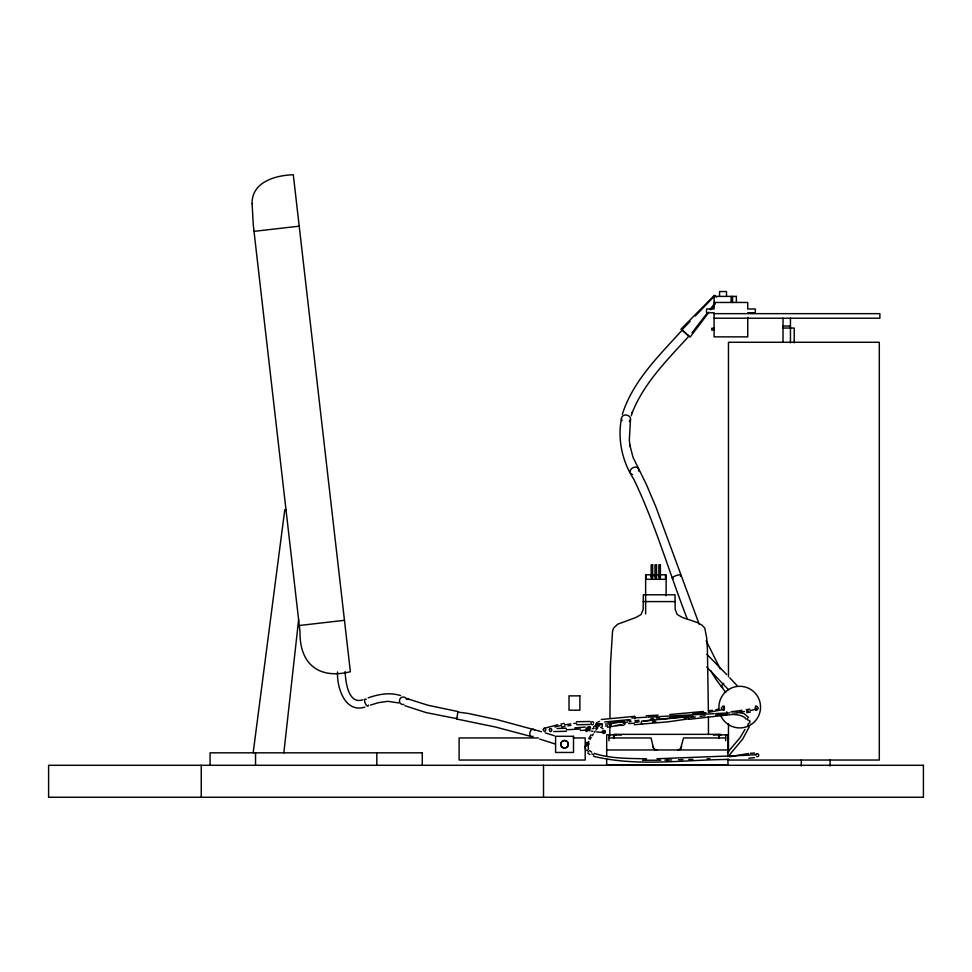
<?xml version="1.0" encoding="UTF-8"?>
<svg xmlns="http://www.w3.org/2000/svg" width="972" height="972" viewBox="0 0 972 972"><rect width="100%" height="100%" fill="white"/><g stroke="black" fill="none" stroke-linecap="round" stroke-linejoin="round"><path stroke-width="1.46" d="M609.857 736.023L609.894 727.068M609.93 718.101L610.416 665.516L612.518 631.423L613.551 628.119L617.694 624.206L635.992 617.451L641.119 614.486L643.16 609.408L643.318 594.791L675.018 594.791L675.176 609.408L677.205 614.486L682.332 617.451L697.325 622.554L702.173 625.251L704.785 628.119L706.68 637.79L707.385 648.676L708.381 710.641M747.735 317.285L747.735 336.871L714.08 336.871L714.08 312.765L706.51 312.765L706.51 308.975L714.08 308.975L714.116 296.399L736.351 296.399M741.903 710.289L730.835 712.002M585.12 746.071L585.8 750.749M588.133 745.852L588.437 749.242M456.5 717.773L456.573 718.988L495.416 727.007L531.648 736.618M689.075 718.794L668.517 721.771L634.352 724.735M658.992 717.786L659.332 718.83M283.848 752.826L298.623 619.772M253.17 752.826L284.796 509.668L285.999 509.85M621.485 418.239C617.427 439.32 622.116 461.421 633.853 479.318C655.493 524.394 669.21 572.678 687.362 619.152M630.5 419.418L629.321 440.037L630.075 446.646L629.88 445.14L633.064 457.46L646.259 484.178L655.93 507.007L699.184 624.218M635.008 718.891L634.57 716.352L634.923 716.862M747.942 725.452L748.343 723.387M642.067 723.751L641.265 723.265L641.532 721.175L688.735 716.68M681.712 746.46L680.376 749.315L683.535 737.955L725.683 737.955M726.534 711.929L727.323 712.391L727.007 714.505L715.744 715.088M622.323 414.364C632.857 380.805 659.368 355.375 682.283 329.97L688.808 336.288C667.448 359.689 643.804 383.102 632.019 413.161L632.456 411.946L631.278 415.809M749.181 726.959L742.62 739.206L729.51 754.855M457.618 712.051L467.897 713.399L497.044 719.62L541.489 731.697M586.602 746.046L588.789 741.527M703.546 711.941L703.072 712.962M744.989 729.425L740.19 737.481L727.433 752.668M590.004 739.425L591.158 737.469M588.716 738.647L591.073 734.723M592.252 735.67L593.285 734.018M594.269 732.524L595.192 731.187M708.953 312.158L690.144 337.102L680.959 329.168L714.42 295.294L716.425 297.019M710.751 309.776L715.222 303.835M691.967 332.801L707.446 312.814M710.18 309.29L714.736 303.41M596.055 729.996L597.598 728.077M688.48 716.34L688.832 719.341L737.116 713.885M681.87 329.945L690.108 321.38M695.272 316.022L714.857 295.67M756.495 708.442L754.916 709.353M596.699 722.475L595.763 724.201L598.582 726.084M368.181 697.872C378.448 694.166 389.954 692.137 400.561 695.575M370.49 705.077L378.181 702.732L387.646 701.31L398.799 702.938M597.914 721.953L599.566 721.443M544.077 728.368L557.831 724.723M754.005 709.657L750.08 710.568M554.927 726.971L557.138 726.448M595.386 728.149L596.65 727.87M362.896 699.791C348.207 704.7 345.607 681.943 345.096 671.506M364.828 707.118C344.732 713.327 336.749 687.107 337.527 671.968M558.232 726.181L561.476 725.489M715.866 709.682L718.587 709.098M622.991 722.986L624.474 722.682M624.218 721.2L611.048 723.605M592.373 728.757L593.953 728.441M729.62 756.775L748.501 753.507M560.953 724.055L564.319 723.399M561.707 726.983L564.975 726.339M625.98 722.378L627.572 722.074M621.679 724.784L607.403 727.25M588.753 729.437L590.636 729.097M601.279 719.487L634.57 716.352M586.626 730.98L586.347 728.38L590.478 727.603M627.45 720.568L630.804 719.973M564.647 724.869L570.771 723.873M629.261 721.771L631.022 721.479M746.217 709.682L749.74 709.098M746.751 712.658L750.42 712.039M609.371 725.416L611.242 725.112M746.484 711.176L748.379 710.872M605.483 726.023L607.451 725.72M567.927 725.829L570.965 725.367M634.825 720.872L638.993 720.264M604.608 721.953L629.321 719.632M635.178 722.342L639.175 721.759M708.199 710.884L712.403 710.277M708.381 712.379L721.042 709.961A5.273 1.239 -9.6 0 0 722.403 709.353M690.813 717.53L695.32 716.935M684.203 718.442L686.475 718.138M744.394 711.48L739.619 712.087M654.217 719.815L643.828 721.139M754.515 757.613L748.853 758.233M700.095 716.328L705.125 715.72M703.412 712.986L705.988 712.683M748.732 755.001L756.52 754.734M254.044 231.36L299.206 226.172M299.303 625.506L344.465 620.318M650.912 718.745L653.561 718.442M703.254 711.48L669.744 714.529M681.542 716.947L687.07 716.34M680.157 717.105L659.259 719.304M656.307 718.138L659.125 717.834M587.878 726.837L590.15 726.594M573.723 723.508L576.603 723.217M750.42 753.288L754.673 753.045M652.455 721.771L655.845 721.479M585.29 727.092L574.817 727.87M585.606 730.106L580.442 730.531M748.562 755.22L657.036 758.743M576.53 721.71L590.138 721.479M576.675 724.723L589.943 724.505M580.308 729.024L566.287 729.778M631.849 717.992L634.704 717.834M692.89 713.314L704.311 712.707M714.262 713.667L710.022 713.898A162.203 0.826 -3 0 1 669.878 716.024L659.696 716.546M715.671 713.594L725.513 713.071M628.483 723.569L630.779 723.447A67.858 7.606 -6.7 0 0 634.327 723.229M646.283 715.744L658.129 715.137M636.186 717.761L646.514 717.227M647.972 717.154L658.238 716.631M669.915 717.518L692.987 716.303M729.097 759.448C684.057 759.679 637.766 767.078 593.528 756.301M707.13 758.84L709.827 758.731M622.785 722.305L608.265 722.5M623.878 725.294L615.543 725.513M566.251 728.259L557.053 728.49M566.324 731.296L553.712 731.564M688.784 759.436L692.866 759.314M678.541 759.74L682.927 759.618M671.688 759.934L664.86 760.104M677.751 749.947L680.339 749.339L677.593 749.959M726.922 712.986L729.535 712.938M660.766 760.189L642.528 760.274M714.08 302.462L747.735 302.462L747.735 308.975L755.317 308.975L755.317 312.765L747.735 312.765M713.995 313.652L879.879 313.652L879.879 318.209L713.995 318.209M783.031 326.021L790.455 326.021M783.031 328.038L794.221 328.038L794.221 342.837M714.08 328.232L711.808 328.232L711.808 330.055L714.08 330.055M651.167 576.372L652.686 576.372M655.019 576.372L656.537 576.372M658.87 576.372L660.389 576.372M643.318 601.583L675.018 601.583M722.961 706.097L724.225 706.097L724.225 710.192L722.961 710.192M755.366 706.097L756.629 706.097M755.366 710.192L756.629 710.192M538.391 737.942L459.112 737.942L459.112 760.043L585.193 760.043L585.193 737.942L573.298 737.942M608.958 737.955L651.106 737.955L653.524 748.404L654.836 749.643L657.351 749.959L654.217 749.278L652.905 746.362M606.686 749.959L727.955 749.959M422.273 752.826L210.086 752.826L210.061 764.952M728.465 760.043L879.296 760.043L879.296 342.278L728.465 342.278L728.465 676.791M611.291 724.031L605.471 723.958M646.538 758.804C629.078 758.342 611.048 758.865 594.244 753.373M602.676 723.873L597.355 723.593M732.281 711.395L744.066 713.582L748.61 717.506M732.038 714.384C737.165 714.578 744.078 715.38 746.156 719.268M596.699 731.952C598.825 731.855 604.56 733.605 604.633 730.409M591.462 731.078L592.884 731.345M539.691 739.048L555 743.932M545.146 732.827L554.307 735.743M407.9 698.904L427.85 705.222L457.933 711.54L456.816 718.66L426.186 712.61L404.874 705.708M406.758 698.394L409.078 699.439M586.505 728.32L586.967 729.097M600.672 727.263L601.559 727.809M589.506 750.591L591.705 752.158M587.708 753.033L589.992 754.661M602.336 728.32L603.005 728.793M687.654 335.085L688.771 336.239M706.693 667.023L728.514 689.707M706.936 654.326L726.667 674.568M729.826 677.873L736.97 685.503M587.149 750.056L588.607 751.818M725.732 692.356L716.194 679.707L710.714 670.631M720.191 668.797L706.158 640.718M747.383 718.381L748.233 720.689M667.533 760.663C667.74 763.628 667.63 756.532 667.497 759.545M749.728 720.422L749.849 723.289M708.406 716.607L708.479 734.528M830.088 760.019L830.088 766.082M801.28 760.019L801.28 766.082M790.455 318.209L790.455 342.837M783.031 318.209L783.031 342.278M736.375 296.399L736.375 302.462M732.584 296.399L732.584 302.462M731.126 296.399L731.126 302.462M728.465 723.715L728.465 752.474M727.955 756.022L727.955 734.808L714.201 734.954A2.782 2.782 0 0 0 713.509 735.257M727.955 759.047L727.955 765.11L606.686 765.11L606.686 759.047M726.509 296.399L726.509 291.551L719.547 291.551L719.547 296.399M725.683 734.796L725.683 740.822M720.702 735.33L720.702 734.346L614.049 734.346L614.049 738.477M719.134 734.796L719.134 737.857M718.697 734.346L718.697 738.477M666.124 595.848L666.124 574.792L645.639 574.792L645.639 613.903M665.492 574.926L665.492 579.3L646.271 579.3L646.271 574.926M616.066 734.346L616.066 735.33M613.611 734.796L613.611 737.857M608.958 734.796L608.958 740.822M606.686 756.022L606.686 734.808L620.44 734.954A2.782 2.782 0 0 1 621.132 735.257M543.518 765.292L543.518 797.247M422.285 752.826L422.285 764.952M376.808 752.826L376.808 764.952M255.539 752.826L255.539 764.952M201.24 765.292L201.24 797.247M755.11 708.138A1.519 1.494 6.5 0 1 756.581 706.644A1.519 1.494 6.5 0 1 758.136 708.053A1.519 1.494 6.5 0 1 756.763 709.633M593.394 724.128A1.519 1.337 -84.3 0 1 591.316 724.164A1.519 1.337 -84.3 0 1 591.729 721.868A1.519 1.337 -84.3 0 1 593.649 722.706M593.552 727.554A1.519 1.361 82.3 0 1 595.508 726.193M625.239 723.472A1.519 0.741 78.3 0 1 624.206 723.873A1.519 0.741 78.3 0 1 623.769 721.661A1.519 0.741 78.3 0 1 624.899 721.71M721.771 709.074A1.519 1.458 -36.2 0 1 722.147 706.936A1.519 1.458 -36.2 0 1 724.262 707.373A1.519 1.458 -36.2 0 1 723.618 709.451M605.106 731.041A1.519 1.494 70.5 0 1 604.62 733.228A1.519 1.494 70.5 0 1 602.506 732.499A1.519 1.494 70.5 0 1 603.43 730.458M587.173 730.762A1.519 0.656 -77.2 0 1 586.055 731.199A1.519 0.656 -77.2 0 1 586.541 728.866A1.519 0.656 -77.2 0 1 587.428 729.522M597.355 723.946A1.519 1.482 -62.7 0 1 598.849 725.634A1.519 1.482 -62.7 0 1 596.954 726.91A1.519 1.482 -62.7 0 1 596.043 724.82M755.791 754.697A1.519 1.507 0 0 1 757.723 753.774A1.519 1.507 0 0 1 758.646 755.706A1.519 1.507 0 0 1 756.702 756.629M586.59 744.904A1.519 1.446 29.2 0 1 586.626 742.584A1.519 1.446 29.2 0 1 588.911 743.325A1.519 1.446 29.2 0 1 587.647 745.257M599.347 725.622A1.519 1.507 -73.4 0 1 601.364 724.553A1.519 1.507 -73.4 0 1 602.13 726.692M589.955 730.774A23.377 2.102 15.3 0 1 588.364 730.446M593.88 754.831A41.626 10.704 -0.8 0 1 591.766 753.895M622.056 420.536A4.544 3.815 9.7 0 1 623.356 415.579A4.544 3.815 9.7 0 1 629.394 416.478A4.544 3.815 9.7 0 1 629.297 421.617M632.408 474.494A4.544 3.426 -30.7 0 1 630.488 470.193A4.544 3.426 -30.7 0 1 635.907 467.119A4.544 3.426 -30.7 0 1 638.495 471.055M673.086 578.644A4.544 1.276 -19.1 0 1 673.705 576.724A4.544 1.276 -19.1 0 1 679.319 574.865A4.544 1.276 -19.1 0 1 680.424 576.226M722.706 687.398A4.544 1.64 -39 0 1 723.751 683.304M719.013 708.977A20.813 20.813 0 0 1 746.569 687.447A20.813 20.813 0 0 1 754.867 721.406A20.813 20.813 0 0 1 720.495 715.028M368.437 705.089A3.791 1.446 68.3 0 1 366.42 705.283A3.791 1.446 68.3 0 1 364.573 700.545A3.791 1.446 68.3 0 1 366.213 699.427M403.902 704.384A3.791 3.609 -62.3 0 1 399.565 701.845A3.791 3.609 -62.3 0 1 402.068 697.203A3.791 3.609 -62.3 0 1 406.563 699.427M533.215 736.302A3.791 2.649 -73.4 0 1 529.947 734.881A3.791 2.649 -73.4 0 1 531.332 729.996A3.791 2.649 -73.4 0 1 534.892 730.409M252.088 203.634L253.303 225.127L299.996 631.727C299.522 664.168 318.877 679.562 350.37 671.737L293.301 174.753C275.72 175.264 251.639 181.849 252.088 203.634M652.686 564.878L651.167 564.878L651.167 577.866L652.686 577.866L652.686 564.878M656.537 564.878L655.019 564.878L655.019 577.866L656.537 577.866L656.537 564.878M660.389 564.878L658.87 564.878L658.87 577.866L660.389 577.866L660.389 564.878M579.883 695.867L569.009 695.867L569.009 710.204L579.883 710.204L579.883 695.867M573.504 736.29L555.595 736.29L555.595 752.462L573.504 752.462L573.504 736.29M923.4 765.292L48.6 765.292L48.6 797.247L923.4 797.247L923.4 765.292M543.372 729.292A1.519 1.179 73.3 0 0 544.928 731.272A1.519 1.179 73.3 0 0 545.365 728.842A1.519 1.179 73.3 0 0 543.372 729.292M549.52 729.316A1.519 1.215 89.7 0 0 550.577 731.588A1.519 1.215 89.7 0 0 551.622 729.316A1.519 1.215 89.7 0 0 549.52 729.316M562.557 747.48A3.791 3.791 0 0 0 568.353 744.406A3.791 3.791 0 0 0 562.788 740.919A3.791 3.791 0 0 0 562.557 747.48M560.893 743.24A3.791 3.779 73.1 0 0 565.449 747.954A3.791 3.779 73.1 0 0 567.247 741.648A3.791 3.779 73.1 0 0 560.893 743.24"/></g></svg>
